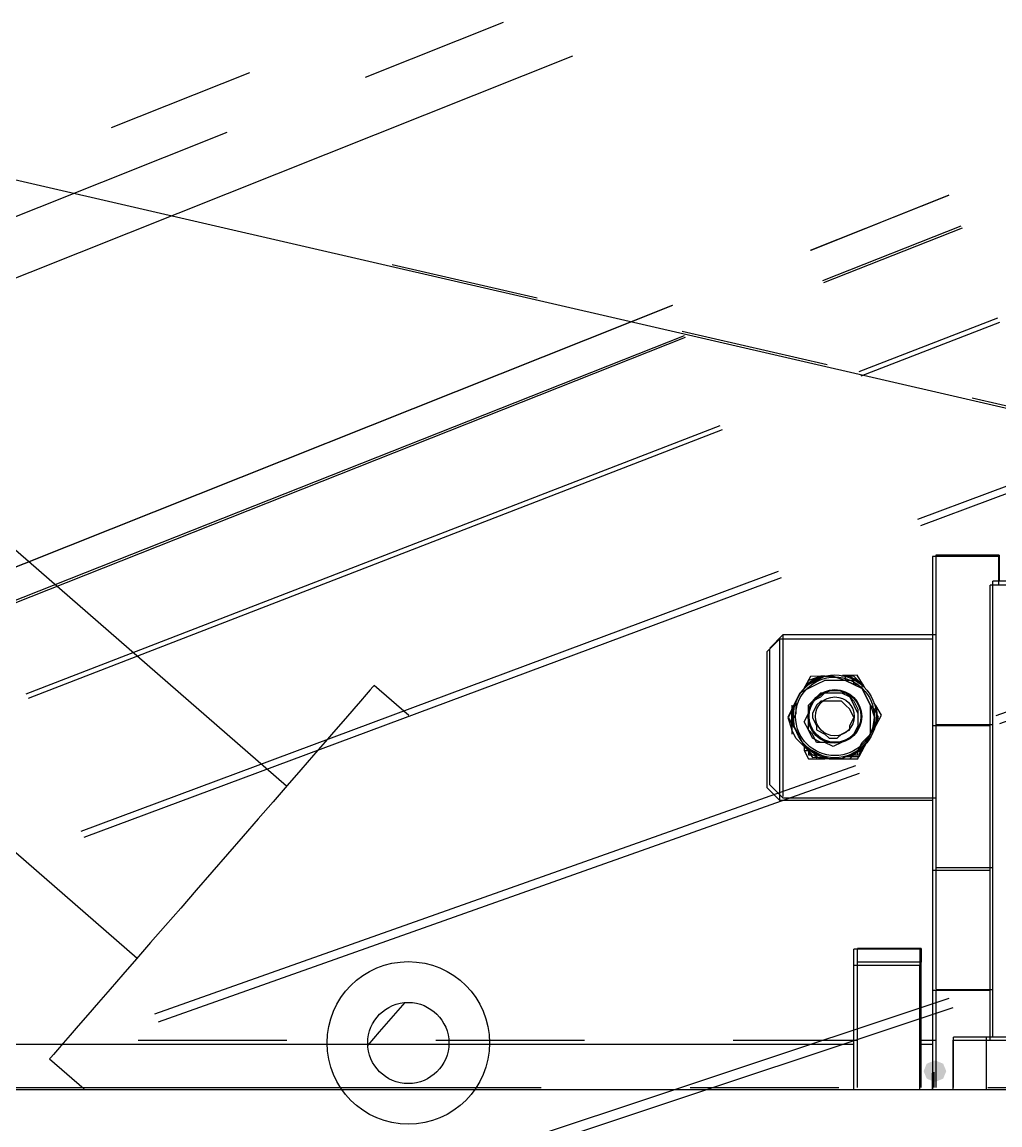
# Model space of a CAD drawing. Extents: x 3 to 592, y 5 to 207.
# Drawn here: x 111.19 to 119.53, y 49.93 to 59.35 of the extents above; entities that cross this region are included whole.
import ezdxf

# ---------------------------------------------------------------- set-up
doc = ezdxf.new("R2010")
doc.units = 0
doc.layers.get('0').update_dxf_attribs({"linetype": 'CONTINUOUS'})

msp = doc.modelspace()

# ---------------------------------------------------------------- hatches: boundary and pattern name
h = msp.add_hatch(color=7)
h.dxf.hatch_style = 2
h.paths.add_polyline_path([(118.985242, 50.483064), (119.048775, 50.456639), (119.0752, 50.393106), (119.048775, 50.329573), (118.985242, 50.303148), (118.971483, 50.303148), (118.90795, 50.329573), (118.881525, 50.393106), (118.90795, 50.456639), (118.971483, 50.483064)])
h = msp.add_hatch(color=7)
h.dxf.hatch_style = 2
h.paths.add_polyline_path([(118.985242, 50.483064), (119.048775, 50.456639), (119.0752, 50.393106), (119.048775, 50.329573), (118.985242, 50.303148), (118.971483, 50.303148), (118.90795, 50.329573), (118.881525, 50.393106), (118.90795, 50.456639), (118.971483, 50.483064)])
h = msp.add_hatch(color=7)
h.dxf.hatch_style = 2
h.paths.add_polyline_path([(118.985242, 50.483064), (119.048775, 50.456639), (119.0752, 50.393106), (119.048775, 50.329573), (118.985242, 50.303148), (118.971483, 50.303148), (118.90795, 50.329573), (118.881525, 50.393106), (118.90795, 50.456639), (118.971483, 50.483064)])
h = msp.add_hatch(color=7)
h.dxf.hatch_style = 2
h.paths.add_polyline_path([(118.985242, 50.483064), (119.048775, 50.456639), (119.0752, 50.393106), (119.048775, 50.329573), (118.985242, 50.303148), (118.971483, 50.303148), (118.90795, 50.329573), (118.881525, 50.393106), (118.90795, 50.456639), (118.971483, 50.483064)])

# ---------------------------------------------------------------- linework, layer by layer
at = {"color": 7}
for points in [[(114.117085, 58.875832), (115.296857, 59.345979)], [(114.117085, 58.875832), (115.296857, 59.345979)], [(109.989874, 56.707846), (115.888726, 59.0586)], [(109.989874, 56.707846), (115.888726, 59.0586)], [(111.951148, 58.446353), (113.130915, 58.916515)], [(111.951148, 58.446353), (113.130915, 58.916515)], [(107.773611, 58.772778), (127.070556, 54.327778)], [(107.038454, 56.05495), (112.937314, 58.405685)], [(107.038454, 56.05495), (112.937314, 58.405685)], [(117.916856, 57.399913), (119.096627, 57.870064)], [(117.916856, 57.399913), (119.096627, 57.870064)], [(119.097507, 57.867431), (117.917736, 57.397281)], [(119.097507, 57.867431), (117.917736, 57.397281)], [(118.020506, 57.139636), (119.201482, 57.60675)], [(118.020506, 57.139636), (119.201482, 57.60675)], [(119.209392, 57.586871), (118.028416, 57.119757)], [(119.209392, 57.586871), (118.028416, 57.119757)], [(114.344785, 57.278257), (115.582417, 56.993359)], [(114.344785, 57.278257), (115.582417, 56.993359)], [(114.344785, 57.278257), (115.582417, 56.993359)], [(114.344785, 57.278257), (115.582417, 56.993359)], [(110.838234, 54.579008), (116.737086, 56.929762)], [(110.838234, 54.579008), (116.737086, 56.929762)], [(116.737966, 56.92713), (110.839114, 54.576376)], [(116.737966, 56.92713), (110.839114, 54.576376)], [(118.330344, 56.362556), (119.514823, 56.820712)], [(118.330344, 56.362556), (119.514823, 56.820712)], [(119.53024, 56.781727), (118.345758, 56.323574)], [(119.53024, 56.781727), (118.345758, 56.323574)], [(110.934649, 54.336952), (116.83953, 56.672522)], [(110.934649, 54.336952), (116.83953, 56.672522)], [(116.820049, 56.70846), (118.057681, 56.423562)], [(116.820049, 56.70846), (118.057681, 56.423562)], [(116.820049, 56.70846), (118.057681, 56.423562)], [(116.820049, 56.70846), (118.057681, 56.423562)], [(116.84744, 56.652643), (110.942559, 54.317073)], [(116.84744, 56.652643), (110.942559, 54.317073)], [(119.295313, 56.138664), (120.532945, 55.853765)], [(119.295313, 56.138664), (120.532945, 55.853765)], [(119.295313, 56.138664), (120.532945, 55.853765)], [(119.295313, 56.138664), (120.532945, 55.853765)], [(111.223465, 53.613616), (117.145864, 55.904399)], [(111.223465, 53.613616), (117.145864, 55.904399)], [(117.161277, 55.86542), (111.238871, 53.574655)], [(117.161277, 55.86542), (111.238871, 53.574655)], [(118.832346, 55.10398), (120.022329, 55.547649)], [(118.832346, 55.10398), (120.022329, 55.547649)], [(113.444972, 52.825262), (110.401567, 55.472007)], [(113.444972, 52.825262), (110.401567, 55.472007)], [(120.044509, 55.491434), (118.854527, 55.047766)], [(120.044509, 55.491434), (118.854527, 55.047766)], [(119.521111, 54.786389), (118.956667, 54.786389)], [(118.956667, 54.786389), (118.956667, 54.751111), (118.956667, 54.715833), (118.956667, 54.645278), (118.956667, 54.574722), (118.956667, 54.504167), (118.956667, 54.363056), (118.956667, 54.257222), (118.956667, 54.116111), (118.956667, 53.975), (118.956667, 53.833889), (118.956667, 53.6575), (118.956667, 53.481111), (118.956667, 53.34)], [(118.985242, 54.795843), (118.985242, 54.773971), (118.985242, 54.735166), (118.985242, 54.676957), (118.985242, 54.600757), (118.985242, 54.507271), (118.985242, 54.398263), (118.985242, 54.274791), (118.985242, 54.139324), (118.985242, 53.993274), (118.985242, 53.83911), (118.985242, 53.678596), (118.985242, 53.514554), (118.985242, 53.349102)], [(118.985242, 54.795843), (118.985242, 54.773971), (118.985242, 54.735166), (118.985242, 54.676957), (118.985242, 54.600757), (118.985242, 54.507271), (118.985242, 54.398263), (118.985242, 54.274791), (118.985242, 54.139324), (118.985242, 53.993274), (118.985242, 53.83911), (118.985242, 53.678596), (118.985242, 53.514554), (118.985242, 53.349102)], [(118.985242, 54.795843), (118.985242, 54.773971), (118.985242, 54.735166), (118.985242, 54.676957), (118.985242, 54.600757), (118.985242, 54.507271), (118.985242, 54.398263), (118.985242, 54.274791), (118.985242, 54.139324), (118.985242, 53.993274), (118.985242, 53.83911), (118.985242, 53.678596), (118.985242, 53.514554), (118.985242, 53.349102)], [(118.985242, 54.795843), (118.985242, 54.773971), (118.985242, 54.735166), (118.985242, 54.676957), (118.985242, 54.600757), (118.985242, 54.507271), (118.985242, 54.398263), (118.985242, 54.274791), (118.985242, 54.139324), (118.985242, 53.993274), (118.985242, 53.83911), (118.985242, 53.678596), (118.985242, 53.514554), (118.985242, 53.349102)], [(119.526897, 54.795843), (118.985383, 54.795843)], [(119.526897, 54.795843), (118.985383, 54.795843)], [(119.526897, 54.795843), (118.985383, 54.795843)], [(119.526897, 54.795843), (118.985383, 54.795843)], [(119.521111, 54.786389), (119.521111, 54.751111), (119.521111, 54.715833), (119.521111, 54.645278), (119.521111, 54.574722), (119.521111, 54.539444)], [(119.526897, 54.795843), (119.526897, 54.773971), (119.526897, 54.735166), (119.526897, 54.676957), (119.526897, 54.600757), (119.526897, 54.573593)], [(119.526897, 54.795843), (119.526897, 54.773971), (119.526897, 54.735166), (119.526897, 54.676957), (119.526897, 54.600757), (119.526897, 54.573593)], [(119.526897, 54.795843), (119.526897, 54.773971), (119.526897, 54.735166), (119.526897, 54.676957), (119.526897, 54.600757), (119.526897, 54.573593)], [(119.526897, 54.795843), (119.526897, 54.773971), (119.526897, 54.735166), (119.526897, 54.676957), (119.526897, 54.600757), (119.526897, 54.573593)], [(111.692452, 52.441967), (117.642364, 54.660311)], [(111.692452, 52.441967), (117.642364, 54.660311)], [(117.664544, 54.604097), (111.714632, 52.385753)], [(117.664544, 54.604097), (111.714632, 52.385753)], [(119.450556, 50.658889), (119.450556, 54.539444)], [(120.015, 54.539444), (119.909167, 54.539444), (119.803333, 54.539444), (119.6975, 54.539444), (119.626944, 54.539444), (119.556389, 54.539444), (119.485833, 54.539444), (119.450556, 54.539444)], [(120.026889, 54.573664), (119.918586, 54.573664), (119.814164, 54.573664), (119.718208, 54.573664), (119.633894, 54.573664), (119.565103, 54.573664), (119.513597, 54.573664), (119.481847, 54.573664), (119.471264, 54.573664)], [(120.026889, 54.573664), (119.918586, 54.573664), (119.814164, 54.573664), (119.718208, 54.573664), (119.633894, 54.573664), (119.565103, 54.573664), (119.513597, 54.573664), (119.481847, 54.573664), (119.471264, 54.573664)], [(120.026889, 54.573664), (119.918586, 54.573664), (119.814164, 54.573664), (119.718208, 54.573664), (119.633894, 54.573664), (119.565103, 54.573664), (119.513597, 54.573664), (119.481847, 54.573664), (119.471264, 54.573664)], [(120.026889, 54.573664), (119.918586, 54.573664), (119.814164, 54.573664), (119.718208, 54.573664), (119.633894, 54.573664), (119.565103, 54.573664), (119.513597, 54.573664), (119.481847, 54.573664), (119.471264, 54.573664)], [(119.471334, 50.684783), (119.471334, 54.573805)], [(119.471334, 50.684783), (119.471334, 54.573805)], [(119.471334, 50.684783), (119.471334, 54.573805)], [(119.471334, 50.684783), (119.471334, 54.573805)], [(117.651389, 54.080833), (117.545556, 53.975)], [(117.679682, 54.115335), (117.568557, 54.00421)], [(117.679682, 54.115335), (117.568557, 54.00421)], [(117.679682, 54.115335), (117.568557, 54.00421)], [(117.679682, 54.115335), (117.568557, 54.00421)], [(118.956667, 54.080833), (117.651389, 54.080833)], [(117.651389, 54.080833), (117.651389, 54.045556), (117.651389, 53.975), (117.651389, 53.904444), (117.651389, 53.798611), (117.651389, 53.728056), (117.651389, 53.622222), (117.651389, 53.481111), (117.651389, 53.375278), (117.651389, 53.269444), (117.651389, 53.128333), (117.651389, 53.0225), (117.651389, 52.951944), (117.651389, 52.846111), (117.651389, 52.810833), (117.651389, 52.740278), (117.651389, 52.705)], [(118.985242, 54.115335), (117.679611, 54.115335)], [(118.985242, 54.115335), (117.679611, 54.115335)], [(118.985242, 54.115335), (117.679611, 54.115335)], [(118.985242, 54.115335), (117.679611, 54.115335)], [(117.679682, 54.115335), (117.679682, 54.092757), (117.679682, 54.053599), (117.679682, 53.996096), (117.679682, 53.922366), (117.679682, 53.833818), (117.679682, 53.733629), (117.679682, 53.624268), (117.679682, 53.509263), (117.679682, 53.391435), (117.679682, 53.274666), (117.679682, 53.162129), (117.679682, 53.056649), (117.679682, 52.962104), (117.679682, 52.880613), (117.679682, 52.814643), (117.679682, 52.76596), (117.679682, 52.736327)], [(117.679682, 54.115335), (117.679682, 54.092757), (117.679682, 54.053599), (117.679682, 53.996096), (117.679682, 53.922366), (117.679682, 53.833818), (117.679682, 53.733629), (117.679682, 53.624268), (117.679682, 53.509263), (117.679682, 53.391435), (117.679682, 53.274666), (117.679682, 53.162129), (117.679682, 53.056649), (117.679682, 52.962104), (117.679682, 52.880613), (117.679682, 52.814643), (117.679682, 52.76596), (117.679682, 52.736327)], [(117.679682, 54.115335), (117.679682, 54.092757), (117.679682, 54.053599), (117.679682, 53.996096), (117.679682, 53.922366), (117.679682, 53.833818), (117.679682, 53.733629), (117.679682, 53.624268), (117.679682, 53.509263), (117.679682, 53.391435), (117.679682, 53.274666), (117.679682, 53.162129), (117.679682, 53.056649), (117.679682, 52.962104), (117.679682, 52.880613), (117.679682, 52.814643), (117.679682, 52.76596), (117.679682, 52.736327)], [(117.679682, 54.115335), (117.679682, 54.092757), (117.679682, 54.053599), (117.679682, 53.996096), (117.679682, 53.922366), (117.679682, 53.833818), (117.679682, 53.733629), (117.679682, 53.624268), (117.679682, 53.509263), (117.679682, 53.391435), (117.679682, 53.274666), (117.679682, 53.162129), (117.679682, 53.056649), (117.679682, 52.962104), (117.679682, 52.880613), (117.679682, 52.814643), (117.679682, 52.76596), (117.679682, 52.736327)], [(109.125492, 54.004784), (112.168834, 51.358094)], [(109.125492, 54.004784), (112.168834, 51.358094)], [(117.545556, 52.810833), (117.545556, 52.846111), (117.545556, 52.916667), (117.545556, 52.987222), (117.545556, 53.057778), (117.545556, 53.128333), (117.545556, 53.234167), (117.545556, 53.34), (117.545556, 53.445833), (117.545556, 53.551667), (117.545556, 53.6575), (117.545556, 53.763333), (117.545556, 53.833889), (117.545556, 53.904444), (117.545556, 53.939722), (117.545556, 53.975)], [(117.568557, 52.837574), (117.568557, 52.877085), (117.568557, 52.925063), (117.568557, 52.989974), (117.568557, 53.069349), (117.568557, 53.160718), (117.568557, 53.26126), (117.568557, 53.367093), (117.568557, 53.474691), (117.568557, 53.580524), (117.568557, 53.681066), (117.568557, 53.772435), (117.568557, 53.852163), (117.568557, 53.916721), (117.568557, 53.964699), (117.568557, 53.994332)], [(117.568557, 52.837574), (117.568557, 52.877085), (117.568557, 52.925063), (117.568557, 52.989974), (117.568557, 53.069349), (117.568557, 53.160718), (117.568557, 53.26126), (117.568557, 53.367093), (117.568557, 53.474691), (117.568557, 53.580524), (117.568557, 53.681066), (117.568557, 53.772435), (117.568557, 53.852163), (117.568557, 53.916721), (117.568557, 53.964699), (117.568557, 53.994332)], [(117.568557, 52.837574), (117.568557, 52.877085), (117.568557, 52.925063), (117.568557, 52.989974), (117.568557, 53.069349), (117.568557, 53.160718), (117.568557, 53.26126), (117.568557, 53.367093), (117.568557, 53.474691), (117.568557, 53.580524), (117.568557, 53.681066), (117.568557, 53.772435), (117.568557, 53.852163), (117.568557, 53.916721), (117.568557, 53.964699), (117.568557, 53.994332)], [(117.568557, 52.837574), (117.568557, 52.877085), (117.568557, 52.925063), (117.568557, 52.989974), (117.568557, 53.069349), (117.568557, 53.160718), (117.568557, 53.26126), (117.568557, 53.367093), (117.568557, 53.474691), (117.568557, 53.580524), (117.568557, 53.681066), (117.568557, 53.772435), (117.568557, 53.852163), (117.568557, 53.916721), (117.568557, 53.964699), (117.568557, 53.994332)], [(119.501505, 53.426881), (120.698524, 53.851198)], [(119.501505, 53.426881), (120.698524, 53.851198)], [(118.004167, 53.763333), (117.968889, 53.728056), (117.933611, 53.728056), (117.898333, 53.692778), (117.863056, 53.6575)], [(117.916254, 53.761993), (117.870041, 53.677679)], [(117.916254, 53.761993), (117.870041, 53.677679)], [(117.916254, 53.761993), (117.870041, 53.677679)], [(117.916254, 53.761993), (117.870041, 53.677679)], [(118.012351, 53.764251), (117.992596, 53.757195), (117.973193, 53.749081), (117.954496, 53.739556), (117.936151, 53.729326), (117.918512, 53.717684), (117.901579, 53.705337), (117.885704, 53.691931), (117.870182, 53.677467)], [(118.012351, 53.764251), (117.992596, 53.757195), (117.973193, 53.749081), (117.954496, 53.739556), (117.936151, 53.729326), (117.918512, 53.717684), (117.901579, 53.705337), (117.885704, 53.691931), (117.870182, 53.677467)], [(118.012351, 53.764251), (117.992596, 53.757195), (117.973193, 53.749081), (117.954496, 53.739556), (117.936151, 53.729326), (117.918512, 53.717684), (117.901579, 53.705337), (117.885704, 53.691931), (117.870182, 53.677467)], [(118.012351, 53.764251), (117.992596, 53.757195), (117.973193, 53.749081), (117.954496, 53.739556), (117.936151, 53.729326), (117.918512, 53.717684), (117.901579, 53.705337), (117.885704, 53.691931), (117.870182, 53.677467)], [(118.004167, 53.763333), (117.898333, 53.728056)], [(118.012351, 53.764251), (117.916396, 53.762134)], [(118.012351, 53.764251), (117.916396, 53.762134)], [(118.012351, 53.764251), (117.916396, 53.762134)], [(118.012351, 53.764251), (117.916396, 53.762134)], [(118.039444, 53.763333), (118.004167, 53.763333)], [(118.041314, 53.764956), (118.012386, 53.764251)], [(118.041314, 53.764956), (118.012386, 53.764251)], [(118.041314, 53.764956), (118.012386, 53.764251)], [(118.041314, 53.764956), (118.012386, 53.764251)], [(118.215833, 53.763333), (118.180556, 53.763333)], [(118.219502, 53.769189), (118.190574, 53.768484)], [(118.219502, 53.769189), (118.190574, 53.768484)], [(118.219502, 53.769189), (118.190574, 53.768484)], [(118.219502, 53.769189), (118.190574, 53.768484)], [(118.356944, 53.6575), (118.321667, 53.692778), (118.286389, 53.692778), (118.286389, 53.728056), (118.251111, 53.728056), (118.215833, 53.728056), (118.215833, 53.763333)], [(118.286389, 53.763333), (118.215833, 53.763333)], [(118.365587, 53.689391), (118.349713, 53.702797), (118.332779, 53.715497), (118.315493, 53.727138), (118.297149, 53.737722), (118.278451, 53.747247), (118.259401, 53.755713), (118.239646, 53.763122), (118.219538, 53.769119)], [(118.365587, 53.689391), (118.349713, 53.702797), (118.332779, 53.715497), (118.315493, 53.727138), (118.297149, 53.737722), (118.278451, 53.747247), (118.259401, 53.755713), (118.239646, 53.763122), (118.219538, 53.769119)], [(118.365587, 53.689391), (118.349713, 53.702797), (118.332779, 53.715497), (118.315493, 53.727138), (118.297149, 53.737722), (118.278451, 53.747247), (118.259401, 53.755713), (118.239646, 53.763122), (118.219538, 53.769119)], [(118.365587, 53.689391), (118.349713, 53.702797), (118.332779, 53.715497), (118.315493, 53.727138), (118.297149, 53.737722), (118.278451, 53.747247), (118.259401, 53.755713), (118.239646, 53.763122), (118.219538, 53.769119)], [(118.315599, 53.771482), (118.219643, 53.769366)], [(118.315599, 53.771482), (118.219643, 53.769366)], [(118.315599, 53.771482), (118.219643, 53.769366)], [(118.315599, 53.771482), (118.219643, 53.769366)], [(118.356944, 53.6575), (118.356944, 53.692778), (118.286389, 53.763333)], [(118.365587, 53.689391), (118.359237, 53.699622), (118.315493, 53.771588)], [(118.365587, 53.689391), (118.359237, 53.699622), (118.315493, 53.771588)], [(118.365587, 53.689391), (118.359237, 53.699622), (118.315493, 53.771588)], [(118.365587, 53.689391), (118.359237, 53.699622), (118.315493, 53.771588)], [(120.726704, 53.780952), (119.529685, 53.356634)], [(120.726704, 53.780952), (119.529685, 53.356634)], [(114.192332, 53.684629), (114.182102, 53.672987), (114.159524, 53.647234), (114.124599, 53.606665), (114.076974, 53.551984), (114.017707, 53.483898), (113.947152, 53.402759), (113.86566, 53.309273), (113.774643, 53.204498), (113.674454, 53.08914), (113.566152, 52.964609), (113.450793, 52.831965), (113.329438, 52.692265), (113.203143, 52.547273), (113.073321, 52.397695), (112.940677, 52.245295), (112.806974, 52.091484)], [(114.192332, 53.684629), (114.182102, 53.672987), (114.159524, 53.647234), (114.124599, 53.606665), (114.076974, 53.551984), (114.017707, 53.483898), (113.947152, 53.402759), (113.86566, 53.309273), (113.774643, 53.204498), (113.674454, 53.08914), (113.566152, 52.964609), (113.450793, 52.831965), (113.329438, 52.692265), (113.203143, 52.547273), (113.073321, 52.397695), (112.940677, 52.245295), (112.806974, 52.091484)], [(114.487988, 53.427599), (114.192438, 53.684629)], [(114.487988, 53.427599), (114.192438, 53.684629)], [(117.863056, 53.6575), (117.827778, 53.622222)], [(117.870182, 53.677644), (117.856423, 53.652244)], [(117.870182, 53.677644), (117.856423, 53.652244)], [(117.870182, 53.677644), (117.856423, 53.652244)], [(117.870182, 53.677644), (117.856423, 53.652244)], [(117.898333, 53.728056), (117.863056, 53.6575)], [(118.380686, 53.664661), (118.365517, 53.689356)], [(118.380686, 53.664661), (118.365517, 53.689356)], [(118.380686, 53.664661), (118.365517, 53.689356)], [(118.380686, 53.664661), (118.365517, 53.689356)], [(117.757222, 53.481111), (117.721944, 53.410556)], [(117.770875, 53.495787), (117.724661, 53.411473)], [(117.770875, 53.495787), (117.724661, 53.411473)], [(117.770875, 53.495787), (117.724661, 53.411473)], [(117.770875, 53.495787), (117.724661, 53.411473)], [(117.757222, 53.516389), (117.757222, 53.481111)], [(117.757222, 53.481111), (117.757222, 53.445833), (117.757222, 53.410556), (117.757222, 53.375278), (117.757222, 53.34), (117.757222, 53.304722)], [(117.770875, 53.495787), (117.766994, 53.474973), (117.764525, 53.454159), (117.763114, 53.433345), (117.763114, 53.412178), (117.764172, 53.391364), (117.766641, 53.370551), (117.770169, 53.349737), (117.774755, 53.329276)], [(117.770875, 53.495787), (117.766994, 53.474973), (117.764525, 53.454159), (117.763114, 53.433345), (117.763114, 53.412178), (117.764172, 53.391364), (117.766641, 53.370551), (117.770169, 53.349737), (117.774755, 53.329276)], [(117.770875, 53.495787), (117.766994, 53.474973), (117.764525, 53.454159), (117.763114, 53.433345), (117.763114, 53.412178), (117.764172, 53.391364), (117.766641, 53.370551), (117.770169, 53.349737), (117.774755, 53.329276)], [(117.770875, 53.495787), (117.766994, 53.474973), (117.764525, 53.454159), (117.763114, 53.433345), (117.763114, 53.412178), (117.764172, 53.391364), (117.766641, 53.370551), (117.770169, 53.349737), (117.774755, 53.329276)], [(117.784739, 53.521222), (117.770981, 53.495822)], [(117.784739, 53.521222), (117.770981, 53.495822)], [(117.784739, 53.521222), (117.770981, 53.495822)], [(117.784739, 53.521222), (117.770981, 53.495822)], [(118.462778, 53.481111), (118.4275, 53.516389)], [(118.473432, 53.512438), (118.458262, 53.537132)], [(118.473432, 53.512438), (118.458262, 53.537132)], [(118.473432, 53.512438), (118.458262, 53.537132)], [(118.473432, 53.512438), (118.458262, 53.537132)], [(118.462778, 53.34), (118.462778, 53.375278), (118.462778, 53.410556), (118.462778, 53.445833), (118.462778, 53.481111)], [(118.498056, 53.410556), (118.462778, 53.481111)], [(118.523456, 53.430382), (118.473361, 53.512579)], [(118.523456, 53.430382), (118.473361, 53.512579)], [(118.523456, 53.430382), (118.473361, 53.512579)], [(118.523456, 53.430382), (118.473361, 53.512579)], [(118.477383, 53.345997), (118.481263, 53.366811), (118.483733, 53.387625), (118.485144, 53.408439), (118.485144, 53.429606), (118.484086, 53.450419), (118.481616, 53.471233), (118.478088, 53.492047), (118.473502, 53.512508)], [(118.477383, 53.345997), (118.481263, 53.366811), (118.483733, 53.387625), (118.485144, 53.408439), (118.485144, 53.429606), (118.484086, 53.450419), (118.481616, 53.471233), (118.478088, 53.492047), (118.473502, 53.512508)], [(118.477383, 53.345997), (118.481263, 53.366811), (118.483733, 53.387625), (118.485144, 53.408439), (118.485144, 53.429606), (118.484086, 53.450419), (118.481616, 53.471233), (118.478088, 53.492047), (118.473502, 53.512508)], [(118.477383, 53.345997), (118.481263, 53.366811), (118.483733, 53.387625), (118.485144, 53.408439), (118.485144, 53.429606), (118.484086, 53.450419), (118.481616, 53.471233), (118.478088, 53.492047), (118.473502, 53.512508)], [(117.721944, 53.410556), (117.757222, 53.304722)], [(117.724767, 53.411437), (117.774861, 53.32924)], [(117.724767, 53.411437), (117.774861, 53.32924)], [(117.724767, 53.411437), (117.774861, 53.32924)], [(117.724767, 53.411437), (117.774861, 53.32924)], [(118.462778, 53.34), (118.498056, 53.410556)], [(118.477383, 53.345997), (118.523597, 53.430311)], [(118.477383, 53.345997), (118.523597, 53.430311)], [(118.477383, 53.345997), (118.523597, 53.430311)], [(118.477383, 53.345997), (118.523597, 53.430311)], [(117.757222, 53.304722), (117.757222, 53.269444)], [(117.774826, 53.329346), (117.789995, 53.304652)], [(117.774826, 53.329346), (117.789995, 53.304652)], [(117.774826, 53.329346), (117.789995, 53.304652)], [(117.774826, 53.329346), (117.789995, 53.304652)], [(118.462778, 53.304722), (118.462778, 53.34)], [(118.463483, 53.320597), (118.477242, 53.345997)], [(118.463483, 53.320597), (118.477242, 53.345997)], [(118.463483, 53.320597), (118.477242, 53.345997)], [(118.463483, 53.320597), (118.477242, 53.345997)], [(118.956667, 53.34), (118.956667, 52.105278)], [(119.450556, 53.34), (118.956667, 53.34)], [(119.471334, 53.348925), (118.985206, 53.348925)], [(119.471334, 53.348925), (118.985206, 53.348925)], [(119.471334, 53.348925), (118.985206, 53.348925)], [(119.471334, 53.348925), (118.985206, 53.348925)], [(118.985242, 53.348925), (118.985242, 52.128314)], [(118.985242, 53.348925), (118.985242, 52.128314)], [(118.985242, 53.348925), (118.985242, 52.128314)], [(118.985242, 53.348925), (118.985242, 52.128314)], [(117.867571, 53.177158), (117.882741, 53.152463)], [(117.867571, 53.177158), (117.882741, 53.152463)], [(117.867571, 53.177158), (117.882741, 53.152463)], [(117.867571, 53.177158), (117.882741, 53.152463)], [(118.378041, 53.16414), (118.391799, 53.18954)], [(118.378041, 53.16414), (118.391799, 53.18954)], [(118.378041, 53.16414), (118.391799, 53.18954)], [(118.378041, 53.16414), (118.391799, 53.18954)], [(117.863056, 53.163611), (117.863056, 53.128333)], [(117.863056, 53.128333), (117.898333, 53.128333), (117.898333, 53.093056), (117.933611, 53.093056), (117.968889, 53.093056), (117.968889, 53.057778), (118.004167, 53.057778)], [(117.863056, 53.128333), (117.898333, 53.057778)], [(117.882635, 53.152393), (117.89851, 53.138634), (117.915443, 53.126287), (117.932729, 53.114646), (117.951074, 53.104062), (117.969771, 53.094537), (117.988821, 53.086071), (118.008576, 53.078662), (118.028685, 53.072665)], [(117.882635, 53.152393), (117.888985, 53.142162), (117.932729, 53.070196)], [(117.882635, 53.152393), (117.89851, 53.138634), (117.915443, 53.126287), (117.932729, 53.114646), (117.951074, 53.104062), (117.969771, 53.094537), (117.988821, 53.086071), (118.008576, 53.078662), (118.028685, 53.072665)], [(117.882635, 53.152393), (117.888985, 53.142162), (117.932729, 53.070196)], [(117.882635, 53.152393), (117.89851, 53.138634), (117.915443, 53.126287), (117.932729, 53.114646), (117.951074, 53.104062), (117.969771, 53.094537), (117.988821, 53.086071), (118.008576, 53.078662), (118.028685, 53.072665)], [(117.882635, 53.152393), (117.888985, 53.142162), (117.932729, 53.070196)], [(117.882635, 53.152393), (117.89851, 53.138634), (117.915443, 53.126287), (117.932729, 53.114646), (117.951074, 53.104062), (117.969771, 53.094537), (117.988821, 53.086071), (118.008576, 53.078662), (118.028685, 53.072665)], [(117.882635, 53.152393), (117.888985, 53.142162), (117.932729, 53.070196)], [(118.215833, 53.057778), (118.251111, 53.057778), (118.286389, 53.093056), (118.321667, 53.093056), (118.321667, 53.128333), (118.356944, 53.128333), (118.356944, 53.163611)], [(118.235906, 53.077533), (118.255662, 53.084589), (118.275065, 53.092703), (118.293762, 53.102228), (118.312106, 53.112458), (118.329745, 53.1241), (118.346679, 53.136447), (118.362554, 53.149853), (118.378076, 53.164317)], [(118.235906, 53.077533), (118.255662, 53.084589), (118.275065, 53.092703), (118.293762, 53.102228), (118.312106, 53.112458), (118.329745, 53.1241), (118.346679, 53.136447), (118.362554, 53.149853), (118.378076, 53.164317)], [(118.235906, 53.077533), (118.255662, 53.084589), (118.275065, 53.092703), (118.293762, 53.102228), (118.312106, 53.112458), (118.329745, 53.1241), (118.346679, 53.136447), (118.362554, 53.149853), (118.378076, 53.164317)], [(118.235906, 53.077533), (118.255662, 53.084589), (118.275065, 53.092703), (118.293762, 53.102228), (118.312106, 53.112458), (118.329745, 53.1241), (118.346679, 53.136447), (118.362554, 53.149853), (118.378076, 53.164317)], [(118.321667, 53.057778), (118.356944, 53.163611)], [(118.332003, 53.079791), (118.378217, 53.164105)], [(118.332003, 53.079791), (118.378217, 53.164105)], [(118.332003, 53.079791), (118.378217, 53.164105)], [(118.332003, 53.079791), (118.378217, 53.164105)], [(112.319391, 50.880974), (118.304486, 53.002563)], [(112.319391, 50.880974), (118.304486, 53.002563)], [(117.898333, 53.057778), (118.004167, 53.057778)], [(117.932659, 53.070337), (118.028614, 53.072453)], [(117.932659, 53.070337), (118.028614, 53.072453)], [(117.932659, 53.070337), (118.028614, 53.072453)], [(117.932659, 53.070337), (118.028614, 53.072453)], [(118.004167, 53.057778), (118.039444, 53.057778)], [(118.028755, 53.072594), (118.057683, 53.0733)], [(118.028755, 53.072594), (118.057683, 53.0733)], [(118.028755, 53.072594), (118.057683, 53.0733)], [(118.028755, 53.072594), (118.057683, 53.0733)], [(118.180556, 53.057778), (118.215833, 53.057778)], [(118.206943, 53.076828), (118.235871, 53.077533)], [(118.206943, 53.076828), (118.235871, 53.077533)], [(118.206943, 53.076828), (118.235871, 53.077533)], [(118.206943, 53.076828), (118.235871, 53.077533)], [(118.215833, 53.057778), (118.321667, 53.057778)], [(118.235906, 53.077533), (118.331862, 53.07965)], [(118.235906, 53.077533), (118.331862, 53.07965)], [(118.235906, 53.077533), (118.331862, 53.07965)], [(118.235906, 53.077533), (118.331862, 53.07965)], [(118.332666, 52.932316), (112.347571, 50.810727)], [(118.332666, 52.932316), (112.347571, 50.810727)], [(117.545556, 52.810833), (117.651389, 52.705)], [(117.568557, 52.837574), (117.679682, 52.726449)], [(117.568557, 52.837574), (117.679682, 52.726449)], [(117.568557, 52.837574), (117.679682, 52.726449)], [(117.568557, 52.837574), (117.679682, 52.726449)], [(117.679682, 52.726449), (118.985312, 52.726449)], [(117.679682, 52.726449), (118.985312, 52.726449)], [(117.679682, 52.726449), (118.985312, 52.726449)], [(117.679682, 52.726449), (118.985312, 52.726449)], [(117.651389, 52.705), (118.956667, 52.705)], [(112.806974, 52.091625), (112.673271, 51.937814), (112.540979, 51.785414), (112.410804, 51.636189), (112.28451, 51.490845), (112.163154, 51.351498), (112.047796, 51.2185), (111.939493, 51.09397), (111.839304, 50.978964), (111.748288, 50.874189), (111.666796, 50.780703), (111.596241, 50.699564), (111.536974, 50.631125), (111.489349, 50.576445), (111.454424, 50.536228), (111.431846, 50.510123), (111.421968, 50.499186)], [(112.806974, 52.091625), (112.673271, 51.937814), (112.540979, 51.785414), (112.410804, 51.636189), (112.28451, 51.490845), (112.163154, 51.351498), (112.047796, 51.2185), (111.939493, 51.09397), (111.839304, 50.978964), (111.748288, 50.874189), (111.666796, 50.780703), (111.596241, 50.699564), (111.536974, 50.631125), (111.489349, 50.576445), (111.454424, 50.536228), (111.431846, 50.510123), (111.421968, 50.499186)], [(118.956667, 52.105278), (118.956667, 51.964167), (118.956667, 51.823056), (118.956667, 51.681944), (118.956667, 51.576111), (118.956667, 51.435), (118.956667, 51.329167), (118.956667, 51.258611), (118.956667, 51.188056), (118.956667, 51.1175), (118.956667, 51.082222)], [(119.450556, 52.105278), (118.956667, 52.105278)], [(119.471334, 52.128349), (118.985206, 52.128349)], [(119.471334, 52.128349), (118.985206, 52.128349)], [(119.471334, 52.128349), (118.985206, 52.128349)], [(119.471334, 52.128349), (118.985206, 52.128349)], [(118.985242, 52.128349), (118.985242, 51.985474), (118.985242, 51.844363), (118.985242, 51.708191), (118.985242, 51.579427), (118.985242, 51.460894), (118.985242, 51.354708), (118.985242, 51.263338), (118.985242, 51.188549), (118.985242, 51.132105), (118.985242, 51.094711)], [(118.985242, 52.128349), (118.985242, 51.985474), (118.985242, 51.844363), (118.985242, 51.708191), (118.985242, 51.579427), (118.985242, 51.460894), (118.985242, 51.354708), (118.985242, 51.263338), (118.985242, 51.188549), (118.985242, 51.132105), (118.985242, 51.094711)], [(118.985242, 52.128349), (118.985242, 51.985474), (118.985242, 51.844363), (118.985242, 51.708191), (118.985242, 51.579427), (118.985242, 51.460894), (118.985242, 51.354708), (118.985242, 51.263338), (118.985242, 51.188549), (118.985242, 51.132105), (118.985242, 51.094711)], [(118.985242, 52.128349), (118.985242, 51.985474), (118.985242, 51.844363), (118.985242, 51.708191), (118.985242, 51.579427), (118.985242, 51.460894), (118.985242, 51.354708), (118.985242, 51.263338), (118.985242, 51.188549), (118.985242, 51.132105), (118.985242, 51.094711)], [(118.850833, 51.435), (118.286389, 51.435)], [(118.286389, 51.293889), (118.286389, 51.364444), (118.286389, 51.399722), (118.286389, 51.435)], [(118.318562, 51.323593), (118.318562, 51.380743), (118.318562, 51.418843), (118.318562, 51.43754)], [(118.318562, 51.323593), (118.318562, 51.380743), (118.318562, 51.418843), (118.318562, 51.43754)], [(118.318562, 51.323593), (118.318562, 51.380743), (118.318562, 51.418843), (118.318562, 51.43754)], [(118.318562, 51.323593), (118.318562, 51.380743), (118.318562, 51.418843), (118.318562, 51.43754)], [(118.860217, 51.43941), (118.318703, 51.43941)], [(118.860217, 51.43941), (118.318703, 51.43941)], [(118.860217, 51.43941), (118.318703, 51.43941)], [(118.860217, 51.43941), (118.318703, 51.43941)], [(118.850833, 51.435), (118.850833, 51.399722), (118.850833, 51.364444), (118.850833, 51.293889)], [(118.860217, 51.43941), (118.860217, 51.418949), (118.860217, 51.380849), (118.860217, 51.323699)], [(118.860217, 51.43941), (118.860217, 51.418949), (118.860217, 51.380849), (118.860217, 51.323699)], [(118.860217, 51.43941), (118.860217, 51.418949), (118.860217, 51.380849), (118.860217, 51.323699)], [(118.860217, 51.43941), (118.860217, 51.418949), (118.860217, 51.380849), (118.860217, 51.323699)], [(118.318562, 50.254218), (118.318562, 51.323487)], [(118.318562, 50.254218), (118.318562, 51.323487)], [(118.318562, 50.254218), (118.318562, 51.323487)], [(118.318562, 50.254218), (118.318562, 51.323487)], [(118.860217, 51.323593), (118.318703, 51.323593)], [(118.860217, 51.323593), (118.318703, 51.323593)], [(118.860217, 51.323593), (118.318703, 51.323593)], [(118.860217, 51.323593), (118.318703, 51.323593)], [(118.860217, 50.254218), (118.860217, 51.323487)], [(118.860217, 50.254218), (118.860217, 51.323487)], [(118.860217, 50.254218), (118.860217, 51.323487)], [(118.860217, 50.254218), (118.860217, 51.323487)], [(118.286389, 50.235556), (118.286389, 51.293889)], [(118.850833, 51.293889), (118.286389, 51.293889)], [(118.850833, 50.235556), (118.850833, 51.293889)], [(113.074806, 49.009424), (119.099889, 51.014638)], [(113.074806, 49.009424), (119.099889, 51.014638)], [(119.450556, 51.082222), (118.956667, 51.082222)], [(118.956667, 51.082222), (118.956667, 51.046944), (118.956667, 51.011667), (118.956667, 50.976389), (118.956667, 50.905833), (118.956667, 50.8), (118.956667, 50.694167), (118.956667, 50.588333), (118.956667, 50.447222), (118.956667, 50.270833), (118.956667, 50.235556)], [(119.471334, 51.087584), (118.985206, 51.087584)], [(119.471334, 51.087584), (118.985206, 51.087584)], [(119.471334, 51.087584), (118.985206, 51.087584)], [(119.471334, 51.087584), (118.985206, 51.087584)], [(118.985242, 51.087584), (118.985242, 51.073826), (118.985242, 51.039959), (118.985242, 50.986337), (118.985242, 50.913312), (118.985242, 50.821943), (118.985242, 50.713287), (118.985242, 50.588757), (118.985242, 50.450115), (118.985242, 50.298773), (118.985242, 50.254323)], [(118.985242, 51.087584), (118.985242, 51.073826), (118.985242, 51.039959), (118.985242, 50.986337), (118.985242, 50.913312), (118.985242, 50.821943), (118.985242, 50.713287), (118.985242, 50.588757), (118.985242, 50.450115), (118.985242, 50.298773), (118.985242, 50.254323)], [(118.985242, 51.087584), (118.985242, 51.073826), (118.985242, 51.039959), (118.985242, 50.986337), (118.985242, 50.913312), (118.985242, 50.821943), (118.985242, 50.713287), (118.985242, 50.588757), (118.985242, 50.450115), (118.985242, 50.298773), (118.985242, 50.254323)], [(118.985242, 51.087584), (118.985242, 51.073826), (118.985242, 51.039959), (118.985242, 50.986337), (118.985242, 50.913312), (118.985242, 50.821943), (118.985242, 50.713287), (118.985242, 50.588757), (118.985242, 50.450115), (118.985242, 50.298773), (118.985242, 50.254323)], [(119.1324, 50.933494), (113.107318, 48.92828)], [(119.1324, 50.933494), (113.107318, 48.92828)], [(114.453282, 50.979246), (114.354504, 50.865652), (114.235971, 50.72948), (114.137193, 50.615532)], [(114.453282, 50.979246), (114.354504, 50.865652), (114.235971, 50.72948), (114.137193, 50.615532)], [(112.177512, 50.657019), (113.447513, 50.657019)], [(112.177512, 50.657019), (113.447513, 50.657019)], [(112.177512, 50.657019), (113.447513, 50.657019)], [(112.177512, 50.657019), (113.447513, 50.657019)], [(114.717513, 50.657019), (115.987512, 50.657019)], [(114.717513, 50.657019), (115.987512, 50.657019)], [(114.717513, 50.657019), (115.987512, 50.657019)], [(114.717513, 50.657019), (115.987512, 50.657019)], [(117.257512, 50.657019), (118.318668, 50.657019)], [(117.257512, 50.657019), (118.318668, 50.657019)], [(117.257512, 50.657019), (118.318668, 50.657019)], [(117.257512, 50.657019), (118.318668, 50.657019)], [(118.860217, 50.657019), (118.985101, 50.657019)], [(118.860217, 50.657019), (118.985101, 50.657019)], [(118.860217, 50.657019), (118.985101, 50.657019)], [(118.860217, 50.657019), (118.985101, 50.657019)], [(119.133056, 50.235556), (119.133056, 50.658889)], [(119.133056, 50.658889), (119.168333, 50.658889), (119.203611, 50.658889), (119.238889, 50.658889), (119.309444, 50.658889), (119.344722, 50.658889), (119.415278, 50.658889)], [(119.137994, 50.684783), (119.159161, 50.684783), (119.184914, 50.684783), (119.219486, 50.684783), (119.261467, 50.684783), (119.309444, 50.684783), (119.361656, 50.684783), (119.415631, 50.684783)], [(119.137994, 50.684783), (119.159161, 50.684783), (119.184914, 50.684783), (119.219486, 50.684783), (119.261467, 50.684783), (119.309444, 50.684783), (119.361656, 50.684783), (119.415631, 50.684783)], [(119.137994, 50.684783), (119.159161, 50.684783), (119.184914, 50.684783), (119.219486, 50.684783), (119.261467, 50.684783), (119.309444, 50.684783), (119.361656, 50.684783), (119.415631, 50.684783)], [(119.137994, 50.684783), (119.159161, 50.684783), (119.184914, 50.684783), (119.219486, 50.684783), (119.261467, 50.684783), (119.309444, 50.684783), (119.361656, 50.684783), (119.415631, 50.684783)], [(119.137994, 50.254218), (119.137994, 50.684606)], [(119.137994, 50.254218), (119.137994, 50.684606)], [(119.137994, 50.254218), (119.137994, 50.684606)], [(119.137994, 50.254218), (119.137994, 50.684606)], [(119.415278, 50.658889), (119.415278, 50.235556)], [(119.415278, 50.658889), (124.107222, 50.658889)], [(119.415772, 50.684783), (119.415772, 50.254394)], [(119.415772, 50.684783), (124.138055, 50.684783)], [(119.415772, 50.684783), (119.415772, 50.254394)], [(119.415772, 50.684783), (124.138055, 50.684783)], [(119.415772, 50.684783), (119.415772, 50.254394)], [(119.415772, 50.684783), (124.138055, 50.684783)], [(119.415772, 50.684783), (119.415772, 50.254394)], [(119.415772, 50.684783), (124.138055, 50.684783)], [(109.819722, 50.623611), (118.286389, 50.623611)], [(118.850833, 50.623611), (118.956667, 50.623611)], [(111.421616, 50.498657), (111.717092, 50.241692)], [(111.421616, 50.498657), (111.717092, 50.241692)], [(118.956667, 50.235556), (118.956667, 50.270833), (118.956667, 50.341389), (118.956667, 50.376667)], [(118.971342, 50.254218), (118.971342, 50.30537), (118.971342, 50.353701), (118.971342, 50.383334)], [(118.971342, 50.254218), (118.971342, 50.30537), (118.971342, 50.353701), (118.971342, 50.383334)], [(118.971342, 50.254218), (118.971342, 50.30537), (118.971342, 50.353701), (118.971342, 50.383334)], [(118.971342, 50.254218), (118.971342, 50.30537), (118.971342, 50.353701), (118.971342, 50.383334)], [(100.682778, 50.235556), (124.177778, 50.235556)], [(109.268542, 50.254218), (115.618542, 50.254218)], [(109.268542, 50.254218), (115.618542, 50.254218)], [(109.268542, 50.254218), (115.618542, 50.254218)], [(109.268542, 50.254218), (115.618542, 50.254218)], [(116.888542, 50.254218), (118.158542, 50.254218)], [(116.888542, 50.254218), (118.158542, 50.254218)], [(116.888542, 50.254218), (118.158542, 50.254218)], [(116.888542, 50.254218), (118.158542, 50.254218)], [(119.428542, 50.254218), (120.698542, 50.254218)], [(119.428542, 50.254218), (120.698542, 50.254218)], [(119.428542, 50.254218), (120.698542, 50.254218)], [(119.428542, 50.254218), (120.698542, 50.254218)]]:
    msp.add_lwpolyline(points, dxfattribs=at)
for points in [[(118.392222, 53.586944), (118.4275, 53.516389), (118.462778, 53.410556), (118.462778, 53.34), (118.4275, 53.269444), (118.392222, 53.198889), (118.321667, 53.128333), (118.251111, 53.093056), (118.180556, 53.057778), (118.074722, 53.057778), (118.004167, 53.057778), (117.933611, 53.093056), (117.863056, 53.163611), (117.7925, 53.234167), (117.757222, 53.304722), (117.757222, 53.375278), (117.757222, 53.481111), (117.7925, 53.551667), (117.827778, 53.622222), (117.898333, 53.692778), (117.968889, 53.728056), (118.039444, 53.763333), (118.11, 53.763333), (118.215833, 53.728056), (118.286389, 53.692778), (118.356944, 53.6575)], [(118.392222, 53.586944), (118.356944, 53.6575), (118.286389, 53.692778), (118.215833, 53.728056), (118.11, 53.728056), (118.039444, 53.728056), (117.968889, 53.692778), (117.898333, 53.6575), (117.827778, 53.622222), (117.7925, 53.551667), (117.7925, 53.445833), (117.757222, 53.375278), (117.7925, 53.304722), (117.827778, 53.234167), (117.863056, 53.163611), (117.933611, 53.128333), (118.004167, 53.093056), (118.074722, 53.057778), (118.180556, 53.057778), (118.251111, 53.093056), (118.321667, 53.128333), (118.356944, 53.198889), (118.4275, 53.269444), (118.4275, 53.34), (118.4275, 53.410556), (118.4275, 53.516389)], [(118.286389, 53.516389), (118.321667, 53.445833), (118.321667, 53.375278), (118.321667, 53.34), (118.286389, 53.269444), (118.251111, 53.234167), (118.180556, 53.198889), (118.11, 53.163611), (118.039444, 53.198889), (117.968889, 53.198889), (117.933611, 53.269444), (117.898333, 53.304722), (117.863056, 53.375278), (117.898333, 53.445833), (117.898333, 53.516389), (117.933611, 53.551667), (118.004167, 53.622222), (118.074722, 53.622222), (118.145278, 53.622222), (118.215833, 53.622222), (118.251111, 53.586944)], [(118.004167, 53.586944), (118.039444, 53.622222), (118.11, 53.622222), (118.180556, 53.622222), (118.251111, 53.586944), (118.286389, 53.551667), (118.321667, 53.481111), (118.321667, 53.410556), (118.321667, 53.34), (118.286389, 53.269444), (118.251111, 53.234167), (118.180556, 53.198889), (118.145278, 53.198889), (118.074722, 53.198889), (118.004167, 53.198889), (117.933611, 53.234167), (117.898333, 53.304722), (117.898333, 53.375278), (117.898333, 53.445833), (117.898333, 53.481111), (117.933611, 53.551667)], [(118.004167, 53.551667), (117.968889, 53.516389), (117.933611, 53.445833), (117.933611, 53.410556), (117.968889, 53.34), (117.968889, 53.304722), (118.039444, 53.269444), (118.074722, 53.234167), (118.145278, 53.234167), (118.180556, 53.269444), (118.251111, 53.304722), (118.251111, 53.34), (118.286389, 53.410556), (118.251111, 53.481111), (118.215833, 53.516389), (118.180556, 53.551667), (118.145278, 53.551667), (118.074722, 53.551667)]]:
    msp.add_lwpolyline(points, close=True, dxfattribs=at)
for centre, radius in [((118.124146, 53.420751), 0.353307), ((118.124146, 53.420751), 0.353307), ((118.124146, 53.420751), 0.353307), ((118.124146, 53.420751), 0.353307), ((118.124076, 53.420857), 0.335227), ((118.124076, 53.420857), 0.335227), ((118.124076, 53.420857), 0.335227), ((118.124076, 53.420857), 0.335227), ((118.124464, 53.419975), 0.228865), ((118.124464, 53.419975), 0.228865), ((118.124464, 53.419975), 0.228865), ((118.124464, 53.419975), 0.228865), ((118.124887, 53.421456), 0.221368), ((118.124887, 53.421456), 0.221368), ((118.124887, 53.421456), 0.221368), ((118.124887, 53.421456), 0.221368), ((118.124041, 53.420857), 0.165717), ((118.124041, 53.420857), 0.165717), ((118.124041, 53.420857), 0.165717), ((118.124041, 53.420857), 0.165717), ((114.483656, 50.634547), 0.693649), ((114.483656, 50.634547), 0.693649), ((114.483727, 50.633348), 0.346163), ((114.483727, 50.633348), 0.346163)]:
    msp.add_circle(centre, radius, dxfattribs=at)

doc.saveas('drawing.dxf')
